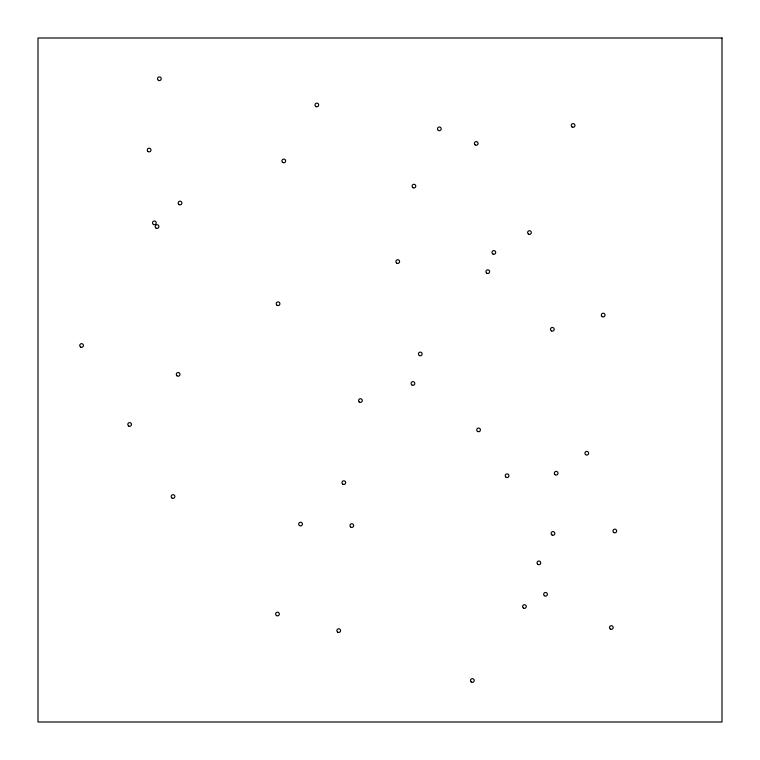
<?xml version="1.0" encoding="UTF-8"?>
<svg xmlns="http://www.w3.org/2000/svg" width="760" height="760" viewBox="0 0 760 760"><rect width="100%" height="100%" fill="white"/><g stroke="black" fill="none" stroke-linecap="round" stroke-linejoin="round"><path stroke-width="1.14" d="M722 38L38 38L38 722L722 722L722 38M537.681 564.253A1.843 1.843 0 0 0 540.692 563.179A1.843 1.843 0 0 0 538.26 561.108A1.843 1.843 0 0 0 537.681 564.253M572.175 127.053A1.843 1.843 0 0 0 574.95 125.457A1.843 1.843 0 0 0 572.175 123.861A1.843 1.843 0 0 0 572.175 127.053M276.564 615.628A1.843 1.843 0 0 0 279.328 614.033A1.843 1.843 0 0 0 276.564 612.427A1.843 1.843 0 0 0 276.564 615.628M128.725 426.037A1.843 1.843 0 0 0 131.489 424.441A1.843 1.843 0 0 0 128.725 422.845A1.843 1.843 0 0 0 128.725 426.037M147.953 151.449A1.843 1.843 0 0 0 150.964 150.375A1.843 1.843 0 0 0 148.532 148.305A1.843 1.843 0 0 0 147.953 151.449M523.517 608.133A1.843 1.843 0 0 0 526.281 606.537A1.843 1.843 0 0 0 523.517 604.941A1.843 1.843 0 0 0 523.517 608.133M396.549 262.979A1.843 1.843 0 0 0 399.56 261.915A1.843 1.843 0 0 0 397.138 259.834A1.843 1.843 0 0 0 396.549 262.979M337.791 632.216A1.843 1.843 0 0 0 340.556 630.619A1.843 1.843 0 0 0 337.791 629.024A1.843 1.843 0 0 0 337.791 632.216M610.403 629.119A1.843 1.843 0 0 0 613.178 627.522A1.843 1.843 0 0 0 610.403 625.926A1.843 1.843 0 0 0 610.403 629.119M552.064 535.031A1.843 1.843 0 0 0 554.828 533.425A1.843 1.843 0 0 0 552.064 531.829A1.843 1.843 0 0 0 552.064 535.031M585.58 454.623A1.843 1.843 0 0 0 588.591 453.558A1.843 1.843 0 0 0 586.159 451.478A1.843 1.843 0 0 0 585.58 454.623M528.542 234.156A1.843 1.843 0 0 0 531.306 232.56A1.843 1.843 0 0 0 528.542 230.964A1.843 1.843 0 0 0 528.542 234.156M282.587 162.345A1.843 1.843 0 0 0 285.599 161.281A1.843 1.843 0 0 0 283.166 159.201A1.843 1.843 0 0 0 282.587 162.345M80.645 347.082A1.843 1.843 0 0 0 83.419 345.486A1.843 1.843 0 0 0 80.645 343.89A1.843 1.843 0 0 0 80.645 347.082M486.581 273.077A1.843 1.843 0 0 0 489.592 272.004A1.843 1.843 0 0 0 487.16 269.933A1.843 1.843 0 0 0 486.581 273.077M554.971 474.63A1.843 1.843 0 0 0 557.982 473.556A1.843 1.843 0 0 0 555.55 471.485A1.843 1.843 0 0 0 554.971 474.63M471.171 681.9A1.843 1.843 0 0 0 474.183 680.827A1.843 1.843 0 0 0 471.751 678.756A1.843 1.843 0 0 0 471.171 681.9M172.111 498.123A1.843 1.843 0 0 0 174.876 496.527A1.843 1.843 0 0 0 172.111 494.931A1.843 1.843 0 0 0 172.111 498.123M315.913 106.561A1.843 1.843 0 0 0 318.677 104.965A1.843 1.843 0 0 0 315.913 103.37A1.843 1.843 0 0 0 315.913 106.561M506.169 477.337A1.843 1.843 0 0 0 508.934 475.741A1.843 1.843 0 0 0 506.169 474.135A1.843 1.843 0 0 0 506.169 477.337M551.428 330.885A1.843 1.843 0 0 0 554.192 329.289A1.843 1.843 0 0 0 551.428 327.693A1.843 1.843 0 0 0 551.428 330.885M342.902 484.234A1.843 1.843 0 0 0 345.667 482.628A1.843 1.843 0 0 0 342.902 481.033A1.843 1.843 0 0 0 342.902 484.234M153.444 224.447A1.843 1.843 0 0 0 156.218 222.851A1.843 1.843 0 0 0 153.444 221.255A1.843 1.843 0 0 0 153.444 224.447M158.45 80.351A1.843 1.843 0 0 0 161.225 78.755A1.843 1.843 0 0 0 158.45 77.149A1.843 1.843 0 0 0 158.45 80.351M155.847 227.962A1.843 1.843 0 0 0 158.859 226.898A1.843 1.843 0 0 0 156.427 224.817A1.843 1.843 0 0 0 155.847 227.962M350.616 526.965A1.843 1.843 0 0 0 353.628 525.901A1.843 1.843 0 0 0 351.196 523.82A1.843 1.843 0 0 0 350.616 526.965M602.233 316.654A1.843 1.843 0 0 0 605.008 315.058A1.843 1.843 0 0 0 602.233 313.462A1.843 1.843 0 0 0 602.233 316.654M413.022 187.72A1.843 1.843 0 0 0 415.786 186.124A1.843 1.843 0 0 0 413.022 184.528A1.843 1.843 0 0 0 413.022 187.72M419.377 355.537A1.843 1.843 0 0 0 422.142 353.941A1.843 1.843 0 0 0 419.377 352.345A1.843 1.843 0 0 0 419.377 355.537M411.749 384.873A1.843 1.843 0 0 0 414.76 383.809A1.843 1.843 0 0 0 412.328 381.729A1.843 1.843 0 0 0 411.749 384.873M613.624 532.408A1.843 1.843 0 0 0 616.635 531.344A1.843 1.843 0 0 0 614.203 529.264A1.843 1.843 0 0 0 613.624 532.408M475.019 144.827A1.843 1.843 0 0 0 478.03 143.763A1.843 1.843 0 0 0 475.599 141.692A1.843 1.843 0 0 0 475.019 144.827M176.947 375.791A1.843 1.843 0 0 0 179.958 374.727A1.843 1.843 0 0 0 177.526 372.647A1.843 1.843 0 0 0 176.947 375.791M299.364 525.492A1.843 1.843 0 0 0 302.375 524.419A1.843 1.843 0 0 0 299.944 522.348A1.843 1.843 0 0 0 299.364 525.492M438.434 130.435A1.843 1.843 0 0 0 441.208 128.839A1.843 1.843 0 0 0 438.434 127.234A1.843 1.843 0 0 0 438.434 130.435M477.651 431.49A1.843 1.843 0 0 0 480.424 429.884A1.843 1.843 0 0 0 477.651 428.288A1.843 1.843 0 0 0 477.651 431.49M492.936 254.03A1.843 1.843 0 0 0 495.71 252.434A1.843 1.843 0 0 0 492.936 250.838A1.843 1.843 0 0 0 492.936 254.03M276.868 305.13A1.843 1.843 0 0 0 279.88 304.066A1.843 1.843 0 0 0 277.447 301.995A1.843 1.843 0 0 0 276.868 305.13M179.123 204.62A1.843 1.843 0 0 0 181.897 203.024A1.843 1.843 0 0 0 179.123 201.428A1.843 1.843 0 0 0 179.123 204.62M544.331 595.697A1.843 1.843 0 0 0 547.342 594.624A1.843 1.843 0 0 0 544.91 592.553A1.843 1.843 0 0 0 544.331 595.697M359.233 401.974A1.843 1.843 0 0 0 362.244 400.909A1.843 1.843 0 0 0 359.822 398.829A1.843 1.843 0 0 0 359.233 401.974"/></g></svg>
